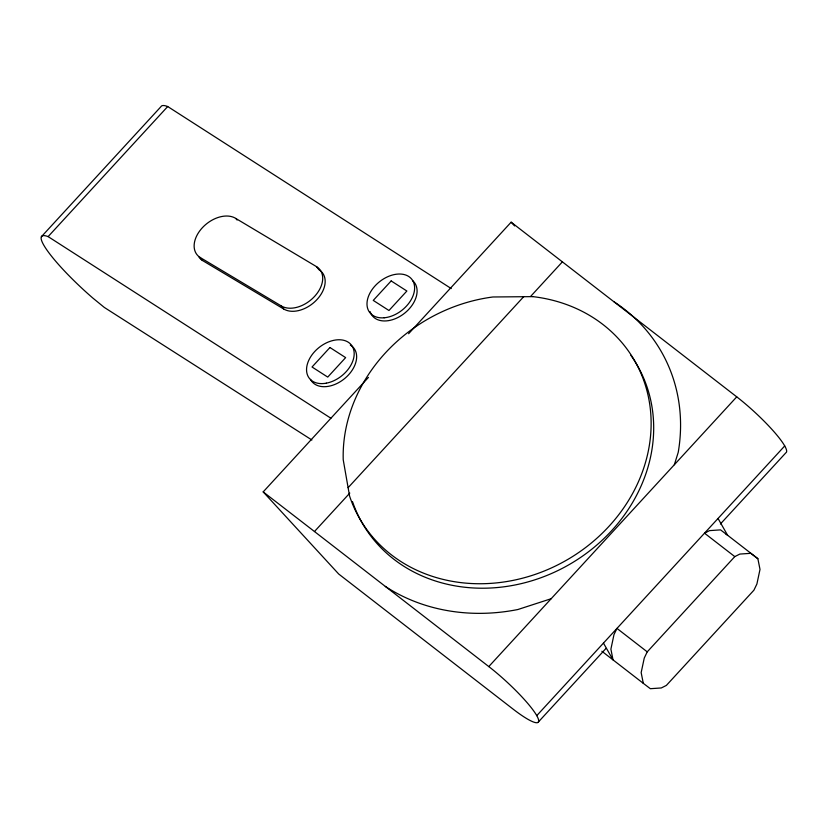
<?xml version="1.0" encoding="UTF-8"?>
<svg xmlns="http://www.w3.org/2000/svg" width="828" height="828" viewBox="0 0 828 828"><rect width="100%" height="100%" fill="white"/><g stroke="black" fill="none" stroke-linecap="round" stroke-linejoin="round"><path stroke-width="1.24" d="M674.344 464.736L678.225 452.336A186.207 163.333 -29.7 0 0 614.107 301.847M757.868 558.693L750.82 553.321L739.849 554.067L734.788 556.613L647.237 651.853L644.256 658.043L641.162 672.605L643.294 683.328L650.342 688.699L661.324 687.954L666.374 685.408L753.925 590.178L756.906 583.978L760 569.416L757.868 558.693L725.576 533.677M41.4 236.704L160.994 106.626A67.037 11.012 42.6 0 1 167.711 106.533L451.229 288.558M311.887 439.999L104.328 307.447L92.912 298.121A67.037 11.012 42.6 0 1 48.117 251.722A67.037 11.012 42.6 0 1 48.127 236.611L167.711 106.533M784.727 445.93L536.761 715.64A50.953 8.373 42.6 0 1 512.76 708.861L338.714 574.032L263.19 491.894L368.439 377.402M408.597 333.725L511.145 222.183L736.744 396.85A50.953 8.373 42.6 0 1 785.896 452.761L720.412 523.989M348.112 487.682L523.679 296.714M263.19 491.894L314.464 531.524L349.799 493.095M530.541 296.496L562.429 261.814M314.464 531.524L488.789 666.571L736.744 396.85M537.931 722.471L606.034 648.396M551.158 598.727L517.862 609.522A186.207 163.333 -29.7 0 1 385.31 586.41M202.508 260.509L200.045 257.425A26.817 18.144 -38.6 0 1 202.239 227.866A26.817 18.144 -38.6 0 1 235.856 218.478L316.482 266.626L318.946 269.711A26.817 18.144 -38.6 0 1 317.414 299.084A26.817 18.144 -38.6 0 1 283.766 309.041L202.508 260.509A26.817 18.144 -38.6 0 1 199.062 257.239M200.045 257.425L281.303 305.956L283.766 309.041M48.127 236.611L330.91 418.233M734.788 556.613L704.514 533.17L709.575 530.613L720.557 529.879L727.605 535.25L718.031 518.473M647.237 651.853L616.963 628.4L613.983 634.59L610.898 649.152L613.02 659.875L603.457 643.097M601.873 651.243L643.294 683.328M511.145 222.183L514.623 225.951M235.856 218.478L237.087 220.02M630.884 355.347A158.531 139.063 -29.7 0 1 563.164 567.904A158.531 139.063 -29.7 0 1 352.521 501.685M350.306 345.038A26.817 18.144 -38.6 0 1 345.297 378.003A26.817 18.144 -38.6 0 1 310.49 379.338M488.789 666.571A50.953 8.373 42.6 0 1 536.761 715.64M412.479 280.506A26.817 18.144 -38.6 0 1 403.35 314.164A26.817 18.144 -38.6 0 1 370.137 311.649M316.482 266.626A26.817 18.144 -38.6 0 1 314.95 296A26.817 18.144 -38.6 0 1 281.303 305.956M329.937 347.522L312.032 367.001L327.743 377.092L345.638 357.613L329.937 347.522M391.158 280.93L373.252 300.409L388.963 310.5L406.869 291.021L391.158 280.93M532.89 296.631L492.908 296.983A158.531 139.063 -29.7 0 0 343.227 459.788L349.571 496.034A158.531 139.063 -29.7 0 0 608.994 526.298A158.531 139.063 -29.7 0 0 532.89 296.631M384.161 317.786A26.817 18.144 -38.6 0 0 413.938 283.321A26.817 18.144 -38.6 0 0 374.328 286.716A26.817 18.144 -38.6 0 0 384.161 317.786M326.356 383.167A26.817 18.144 -38.6 0 0 352.707 347.108A26.817 18.144 -38.6 0 0 312.042 354.777A26.817 18.144 -38.6 0 0 326.356 383.167"/></g></svg>
